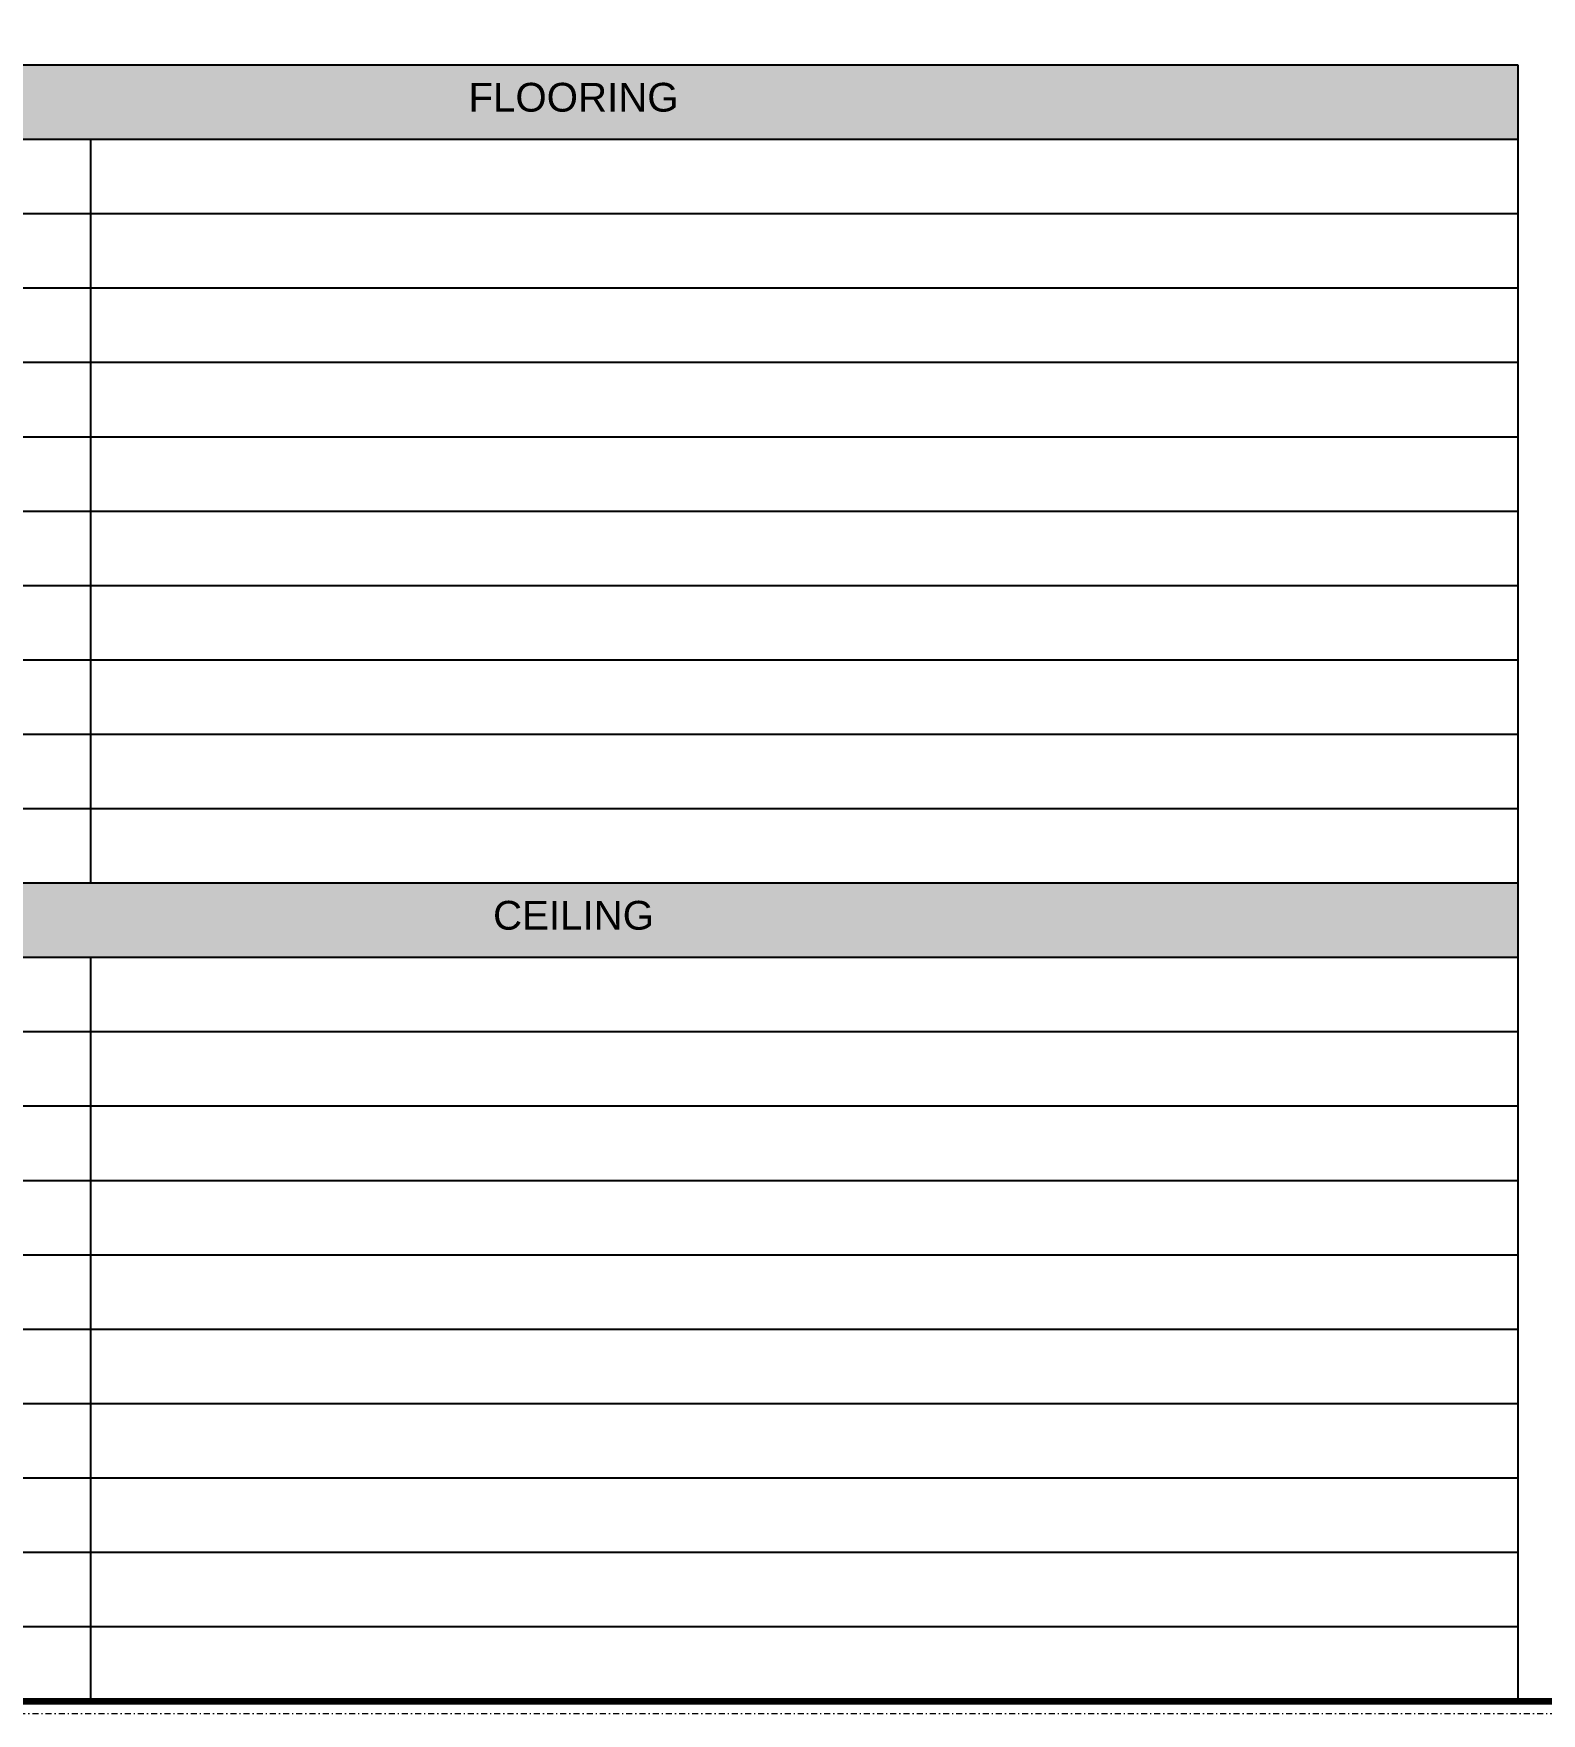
# Paper-space layout 'Symbols A3-5' of a CAD drawing. Header units: millimetres. Extents: x 0 to 408, y 0 to 261.
# Drawn here: x 211.3 to 337, y 0 to 140 of the extents above; entities that cross this region are included whole.
import ezdxf
from ezdxf.enums import TextEntityAlignment as Align

# ---------------------------------------------------------------- set-up
doc = ezdxf.new("R2010")
doc.units = ezdxf.units.MM
doc.linetypes.add('DASHDOT', pattern=[1, 0.5, -0.25, 0, -0.25])
doc.layers.add('G-ANNO-REFR', color=253, linetype='DASHDOT', lineweight=5, plot=False)
for name, color, linetype, lineweight in [('G-ANNO-TEXT', 3, 'Continuous', 15), ('G-ANNO-TTLB', 7, 'Continuous', 50), ('G-PAPR-GRAY', 251, 'Continuous', 15), ('G-PAPR-THCK', 4, 'Continuous', 100)]:
    doc.layers.add(name, color=color, linetype=linetype, lineweight=lineweight)
doc.styles.add('NOTES', font='arial.ttf', dxfattribs={"height": 2})
doc.styles.add('SMALL', font='arial.ttf', dxfattribs={"height": 2.4})
doc.styles.get("Standard").update_dxf_attribs({"font": 'swissc.ttf'})
doc.styles.add('SUB-TITLE', font='swisscb.ttf')
doc.styles.add('SUB-TITLE-2', font='swissc.ttf')
doc.styles.add('TITLE', font='swisscb.ttf')

# ---------------------------------------------------------------- blocks, each defined once
blk = doc.blocks.new('*U225')
at = {"layer": 'G-ANNO-REFR'}
blk.add_lwpolyline([(0, 0), (408, 0), (408, 261), (0, 261)], close=True, dxfattribs=at)
at = {"layer": 'G-PAPR-THCK'}
blk.add_lwpolyline([(10, 260), (403, 260), (403, 1), (10, 1)], close=True, dxfattribs=at)
at = {"layer": 'G-ANNO-TEXT'}
for tag, p, height, style in [('GENERAL_NOTES_001', (349.49, 254.98), 1.42, 'NOTES'), ('GENERAL_NOTES_002', (349.71, 252.58), 1.42, 'NOTES'), ('GENERAL_NOTES_003', (349.71, 250.19), 1.42, 'NOTES'), ('GENERAL_NOTES_004', (349.71, 247.8), 1.42, 'NOTES'), ('GENERAL_NOTES_005', (349.71, 245.4), 1.42, 'NOTES'), ('GENERAL_NOTES_006', (349.71, 243.01), 1.42, 'NOTES'), ('GENERAL_NOTES_007', (349.71, 240.64), 1.42, 'NOTES'), ('GENERAL_NOTES_008', (349.65, 238.25), 1.42, 'NOTES'), ('GENERAL_NOTES_009', (349.71, 235.85), 1.42, 'NOTES'), ('GENERAL_NOTES_010', (349.71, 233.46), 1.42, 'NOTES'), ('GENERAL_NOTES_011', (349.71, 231.07), 1.42, 'NOTES'), ('GENERAL_NOTES_012', (349.71, 228.67), 1.42, 'NOTES'), ('GENERAL_NOTES_013', (349.71, 226.28), 1.42, 'NOTES'), ('GENERAL_NOTES_014', (349.71, 223.89), 1.42, 'NOTES'), ('GENERAL_NOTES_015', (349.71, 221.49), 1.42, 'NOTES'), ('GENERAL_NOTES_016', (349.71, 219.1), 1.42, 'NOTES'), ('GENERAL_NOTES_017', (349.63, 216.7), 1.42, 'NOTES'), ('GENERAL_NOTES_018', (349.71, 214.31), 1.42, 'NOTES'), ('GENERAL_NOTES_019', (349.69, 211.92), 1.42, 'NOTES'), ('GENERAL_NOTES_020', (349.71, 209.52), 1.42, 'NOTES'), ('GENERAL_NOTES_021', (349.63, 207.13), 1.42, 'NOTES'), ('GENERAL_NOTES_022', (349.71, 204.74), 1.42, 'NOTES'), ('GENERAL_NOTES_023', (349.64, 202.34), 1.42, 'NOTES'), ('GENERAL_NOTES_024', (349.71, 199.95), 1.42, 'NOTES'), ('GENERAL_NOTES_025', (349.62, 197.56), 1.42, 'NOTES'), ('GENERAL_NOTES_026', (349.71, 195.16), 1.42, 'NOTES'), ('GENERAL_NOTES_027', (349.71, 192.77), 1.42, 'NOTES'), ('GENERAL_NOTES_028', (349.71, 190.38), 1.42, 'NOTES'), ('GENERAL_NOTES_029', (349.71, 187.98), 1.42, 'NOTES'), ('GENERAL_NOTES_030', (349.63, 185.59), 1.42, 'NOTES'), ('GENERAL_NOTES_031', (349.71, 183.19), 1.42, 'NOTES'), ('GENERAL_NOTES_032', (349.71, 180.8), 1.42, 'NOTES'), ('GENERAL_NOTES_033', (349.71, 178.41), 1.42, 'NOTES'), ('GENERAL_NOTES_034', (349.63, 176.01), 1.42, 'NOTES'), ('GENERAL_NOTES_035', (349.71, 173.62), 1.42, 'NOTES'), ('CLIENTNAME', (349.64, 78.78), 2.13, 'SUB-TITLE-2'), ('CLIENTADDRESS1', (349.64, 75.88), 1.42, 'SUB-TITLE-2'), ('CLIENTADDRESS2', (349.64, 73.48), 1.42, 'SUB-TITLE-2'), ('CLIENTPHONE', (349.64, 71.11), 1.42, 'SUB-TITLE-2'), ('DRAWING_NO', (362.5, 41.09), 2.84, 'SUB-TITLE-2')]:
    blk.add_attdef(tag, p, '', height=height, dxfattribs=dict(at, style=style))
at = {"layer": 'G-ANNO-TEXT', "style": 'SUB-TITLE-2'}
for tag, p in [('REV_NO4', (351.25, 107.5)), ('REV_DATE4', (357.51, 107.5)), ('DRAWN_BY4', (365.62, 107.5)), ('CHECKED_BY4', (374.69, 107.5)), ('REV_NO3', (351.25, 104.66)), ('REV_DATE3', (357.51, 104.66)), ('DRAWN_BY3', (365.62, 104.66)), ('CHECKED_BY3', (374.69, 104.66)), ('REV_NO2', (351.25, 101.81)), ('REV_DATE2', (357.51, 101.81)), ('DRAWN_BY2', (365.62, 101.81)), ('CHECKED_BY2', (374.69, 101.81)), ('REV_NO1', (351.25, 98.97)), ('REV_DATE1', (357.51, 98.97)), ('DRAWN_BY1', (365.62, 98.97)), ('CHECKED_BY1', (374.69, 98.97)), ('REV_NO0', (351.25, 96.13)), ('REV_DATE0', (357.51, 96.13)), ('DRAWN_BY0', (365.62, 96.13)), ('CHECKED_BY0', (374.69, 96.13))]:
    blk.add_attdef(tag, text='', height=1.14, dxfattribs=at).set_placement(p, align=Align.MIDDLE)
for tag, p in [('REV_DESCRIPTION4', (380.36, 107.5)), ('REV_DESCRIPTION3', (380.36, 104.66)), ('REV_DESCRIPTION2', (380.36, 101.81)), ('REV_DESCRIPTION1', (380.36, 98.97)), ('REV_DESCRIPTION0', (380.36, 96.13))]:
    blk.add_attdef(tag, text='', height=1.14, dxfattribs=at).set_placement(p, align=Align.MIDDLE_LEFT)
for tag, p in [('PROJECT_NAME1', (362.5, 69.02)), ('PROJECT_NAME2', (362.5, 66.18)), ('PROJECT_CODE', (362.5, 62.82)), ('RELEASE', (362.5, 59.67)), ('STAGE', (362.5, 56.47)), ('DRAWING_TITLE', (362.5, 53.27))]:
    blk.add_attdef(tag, text='', height=1.71, dxfattribs=at).set_placement(p, align=Align.TOP_LEFT)
at = {"layer": 'G-ANNO-TEXT'}
for tag, height, style, p in [('CURRENT_REV', 2.84, 'TITLE', (396.61, 41.09)), ('DRAWN_BY', 1.71, 'SUB-TITLE-2', (355.39, 34.75)), ('CHECKED_BY', 1.71, 'SUB-TITLE-2', (368.89, 34.75)), ('SCALE', 1.71, 'SUB-TITLE-2', (383.11, 34.75)), ('ISSUE_DATE', 1.71, 'SUB-TITLE-2', (396.61, 34.75))]:
    blk.add_attdef(tag, text='', height=height, dxfattribs=dict(at, style=style)).set_placement(p, align=Align.CENTER)
at = {"layer": 'G-ANNO-TEXT', "style": 'SUB-TITLE'}
blk.add_attdef('FILE_NAME', text='', height=1.14, rotation=90, dxfattribs=at).set_placement((403.71, 8.76), align=Align.TOP_LEFT)
blk = doc.blocks.new('*T149')
at = {"layer": 'G-PAPR-GRAY', "color": 7, "linetype": 'ByBlock', "lineweight": -2, "transparency": 16777216}
for p, q in [((0, 0), (157.39, 0)), ((0, 0), (0, -6.2)), ((157.39, 0), (314.77, 0)), ((157.39, 0), (157.39, -6.2)), ((0, -68.2), (157.39, -68.2)), ((0, -68.2), (0, -74.4)), ((157.39, -68.2), (314.77, -68.2)), ((157.39, -68.2), (157.39, -74.4))]:
    blk.add_line(p, q, dxfattribs=at)
at = {"layer": 'G-PAPR-GRAY', "linetype": 'ByBlock', "lineweight": -2, "transparency": 16777216}
for p, q in [((157.39, 0), (157.39, -6.2)), ((157.39, -80.6), (157.39, -86.8))]:
    blk.add_line(p, q, dxfattribs=at)
at = {"layer": 'G-PAPR-GRAY', "color": 0, "linetype": 'ByBlock', "lineweight": -2, "transparency": 16777216}
for p, q in [((314.77, 0), (314.77, -136.4)), ((0, -6.2), (157.39, -6.2)), ((0, -6.2), (0, -68.2)), ((38.43, -6.2), (38.43, -68.2)), ((157.39, -6.2), (157.39, -80.6)), ((157.39, -6.2), (314.77, -6.2)), ((157.39, -6.2), (157.39, -68.2)), ((195.82, -6.2), (195.82, -68.2)), ((0, -12.4), (157.39, -12.4)), ((157.39, -12.4), (314.77, -12.4)), ((0, -18.6), (157.39, -18.6)), ((157.39, -18.6), (314.77, -18.6)), ((0, -24.8), (157.39, -24.8)), ((157.39, -24.8), (314.77, -24.8)), ((0, -31), (157.39, -31)), ((157.39, -31), (314.77, -31)), ((0, -37.2), (157.39, -37.2)), ((157.39, -37.2), (314.77, -37.2)), ((0, -43.4), (157.39, -43.4)), ((157.39, -43.4), (314.77, -43.4)), ((0, -49.6), (157.39, -49.6)), ((157.39, -49.6), (314.77, -49.6)), ((0, -55.8), (157.39, -55.8)), ((157.39, -55.8), (314.77, -55.8)), ((0, -62), (157.39, -62)), ((157.39, -62), (314.77, -62)), ((0, -74.4), (157.39, -74.4)), ((0, -74.4), (0, -136.4)), ((38.43, -74.4), (38.43, -136.4)), ((157.39, -74.4), (314.77, -74.4)), ((157.39, -74.4), (157.39, -136.4)), ((195.82, -74.4), (195.82, -136.4)), ((0, -80.6), (157.39, -80.6)), ((157.39, -80.6), (314.77, -80.6)), ((0, -86.8), (157.39, -86.8)), ((157.39, -86.8), (157.39, -136.4)), ((157.39, -86.8), (314.77, -86.8)), ((0, -93), (157.39, -93)), ((157.39, -93), (314.77, -93)), ((0, -99.2), (157.39, -99.2)), ((157.39, -99.2), (314.77, -99.2)), ((0, -105.4), (157.39, -105.4)), ((157.39, -105.4), (314.77, -105.4)), ((0, -111.6), (157.39, -111.6)), ((157.39, -111.6), (314.77, -111.6)), ((0, -117.8), (157.39, -117.8)), ((157.39, -117.8), (314.77, -117.8)), ((0, -124), (157.39, -124)), ((157.39, -124), (314.77, -124)), ((0, -130.2), (157.39, -130.2)), ((157.39, -130.2), (314.77, -130.2)), ((0, -136.4), (157.39, -136.4)), ((157.39, -136.4), (314.77, -136.4))]:
    blk.add_line(p, q, dxfattribs=at)
at = {"layer": 'G-PAPR-GRAY', "color": 9, "transparency": 16777216}
for points in [[(0, 0), (0, -6.2), (157.39, 0), (157.39, -6.2)], [(157.39, 0), (157.39, -6.2), (314.77, 0), (314.77, -6.2)], [(0, -68.2), (0, -74.4), (157.39, -68.2), (157.39, -74.4)], [(157.39, -68.2), (157.39, -74.4), (314.77, -68.2), (314.77, -74.4)]]:
    blk.add_solid(points, dxfattribs=at)
at = {"layer": 'G-PAPR-GRAY', "color": 7, "transparency": 16777216, "char_height": 2.4, "attachment_point": 2, "style": 'SMALL'}
for s, insert, width in [('{\\fArial|b0|i0|c0;WALLS', (78.69, -1.5), 154.3862), ('{\\fArial|b0|i0|c0;FLOORING', (236.08, -1.5), 154.3862), ('{\\fArial|b0|i0|c0;', (19.22, -7.7), 35.4324), ('{\\fArial|b0|i0|c0;', (97.91, -7.7), 115.9538), ('{\\fArial|b0|i0|c0;', (176.6, -7.7), 35.4324), ('{\\fArial|b0|i0|c0;', (255.3, -7.7), 115.9538), ('{\\fArial|b0|i0|c0;', (19.22, -13.9), 35.4324), ('{\\fArial|b0|i0|c0;', (97.91, -13.9), 115.9538), ('{\\fArial|b0|i0|c0;', (176.6, -13.9), 35.4324), ('{\\fArial|b0|i0|c0;', (255.3, -13.9), 115.9538), ('{\\fArial|b0|i0|c0;', (19.22, -20.1), 35.4324), ('{\\fArial|b0|i0|c0;', (97.91, -20.1), 115.9538), ('{\\fArial|b0|i0|c0;', (176.6, -20.1), 35.4324), ('{\\fArial|b0|i0|c0;', (255.3, -20.1), 115.9538), ('{\\fArial|b0|i0|c0;', (19.22, -26.3), 35.4324), ('{\\fArial|b0|i0|c0;', (97.91, -26.3), 115.9538), ('{\\fArial|b0|i0|c0;', (176.6, -26.3), 35.4324), ('{\\fArial|b0|i0|c0;', (255.3, -26.3), 115.9538), ('{\\fArial|b0|i0|c0;', (19.22, -32.5), 35.4324), ('{\\fArial|b0|i0|c0;', (97.91, -32.5), 115.9538), ('{\\fArial|b0|i0|c0;', (176.6, -32.5), 35.4324), ('{\\fArial|b0|i0|c0;', (255.3, -32.5), 115.9538), ('{\\fArial|b0|i0|c0;', (19.22, -38.7), 35.4324), ('{\\fArial|b0|i0|c0;', (97.91, -38.7), 115.9538), ('{\\fArial|b0|i0|c0;', (176.6, -38.7), 35.4324), ('{\\fArial|b0|i0|c0;', (255.3, -38.7), 115.9538), ('{\\fArial|b0|i0|c0;', (19.22, -44.9), 35.4324), ('{\\fArial|b0|i0|c0;', (97.91, -44.9), 115.9538), ('{\\fArial|b0|i0|c0;', (176.6, -44.9), 35.4324), ('{\\fArial|b0|i0|c0;', (255.3, -44.9), 115.9538), ('{\\fArial|b0|i0|c0;', (19.22, -51.1), 35.4324), ('{\\fArial|b0|i0|c0;', (97.91, -51.1), 115.9538), ('{\\fArial|b0|i0|c0;', (176.6, -51.1), 35.4324), ('{\\fArial|b0|i0|c0;', (255.3, -51.1), 115.9538), ('{\\fArial|b0|i0|c0;', (19.22, -57.3), 35.4324), ('{\\fArial|b0|i0|c0;', (97.91, -57.3), 115.9538), ('{\\fArial|b0|i0|c0;', (176.6, -57.3), 35.4324), ('{\\fArial|b0|i0|c0;', (255.3, -57.3), 115.9538), ('{\\fArial|b0|i0|c0;', (19.22, -63.5), 35.4324), ('{\\fArial|b0|i0|c0;', (97.91, -63.5), 115.9538), ('{\\fArial|b0|i0|c0;', (176.6, -63.5), 35.4324), ('{\\fArial|b0|i0|c0;', (255.3, -63.5), 115.9538), ('{\\fArial|b0|i0|c0;SKIRTING', (78.69, -69.7), 154.3862), ('{\\fArial|b0|i0|c0;CEILING', (236.08, -69.7), 154.3862), ('{\\fArial|b0|i0|c0;', (19.22, -75.9), 35.4324), ('{\\fArial|b0|i0|c0;', (97.91, -75.9), 115.9538), ('{\\fArial|b0|i0|c0;', (176.6, -75.9), 35.4324), ('{\\fArial|b0|i0|c0;', (255.3, -75.9), 115.9538), ('{\\fArial|b0|i0|c0;', (19.22, -82.1), 35.4324), ('{\\fArial|b0|i0|c0;', (176.6, -82.1), 35.4324), ('{\\fArial|b0|i0|c0;', (255.3, -82.1), 115.9538), ('{\\fArial|b0|i0|c0;', (19.22, -88.3), 35.4324), ('{\\fArial|b0|i0|c0;', (97.91, -88.3), 115.9538), ('{\\fArial|b0|i0|c0;', (176.6, -88.3), 35.4324), ('{\\fArial|b0|i0|c0;', (255.3, -88.3), 115.9538), ('{\\fArial|b0|i0|c0;', (19.22, -94.5), 35.4324), ('{\\fArial|b0|i0|c0;', (97.91, -94.5), 115.9538), ('{\\fArial|b0|i0|c0;', (176.6, -94.5), 35.4324), ('{\\fArial|b0|i0|c0;', (255.3, -94.5), 115.9538), ('{\\fArial|b0|i0|c0;', (19.22, -100.7), 35.4324), ('{\\fArial|b0|i0|c0;', (97.91, -100.7), 115.9538), ('{\\fArial|b0|i0|c0;', (176.6, -100.7), 35.4324), ('{\\fArial|b0|i0|c0;', (255.3, -100.7), 115.9538), ('{\\fArial|b0|i0|c0;', (19.22, -106.9), 35.4324), ('{\\fArial|b0|i0|c0;', (97.91, -106.9), 115.9538), ('{\\fArial|b0|i0|c0;', (176.6, -106.9), 35.4324), ('{\\fArial|b0|i0|c0;', (255.3, -106.9), 115.9538), ('{\\fArial|b0|i0|c0;', (19.22, -113.1), 35.4324), ('{\\fArial|b0|i0|c0;', (97.91, -113.1), 115.9538), ('{\\fArial|b0|i0|c0;', (176.6, -113.1), 35.4324), ('{\\fArial|b0|i0|c0;', (255.3, -113.1), 115.9538), ('{\\fArial|b0|i0|c0;', (19.22, -119.3), 35.4324), ('{\\fArial|b0|i0|c0;', (97.91, -119.3), 115.9538), ('{\\fArial|b0|i0|c0;', (176.6, -119.3), 35.4324), ('{\\fArial|b0|i0|c0;', (255.3, -119.3), 115.9538), ('{\\fArial|b0|i0|c0;', (19.22, -125.5), 35.4324), ('{\\fArial|b0|i0|c0;', (97.91, -125.5), 115.9538), ('{\\fArial|b0|i0|c0;', (176.6, -125.5), 35.4324), ('{\\fArial|b0|i0|c0;', (255.3, -125.5), 115.9538), ('{\\fArial|b0|i0|c0;', (19.22, -131.7), 35.4324), ('{\\fArial|b0|i0|c0;', (97.91, -131.7), 115.9538), ('{\\fArial|b0|i0|c0;', (176.6, -131.7), 35.4324), ('{\\fArial|b0|i0|c0;', (255.3, -131.7), 115.9538)]:
    blk.add_mtext(s, dxfattribs=dict(at, insert=insert, width=width))
at = {"layer": 'G-PAPR-GRAY', "color": 0, "transparency": 16777216, "insert": (39.93, -85.3), "char_height": 2.8222, "width": 115.9538, "attachment_point": 7}
blk.add_mtext('{\\fArial|b0|i0|c0;', dxfattribs=at)

psp = doc.layouts.new('Symbols A3-5')

# ---------------------------------------------------------------- block references
psp.add_blockref('*T149', (20.22, 137.44))
at = {"layer": 'G-ANNO-TTLB'}
psp.add_blockref('*U225', (0, 0), dxfattribs=at)

doc.saveas('drawing.dxf')
